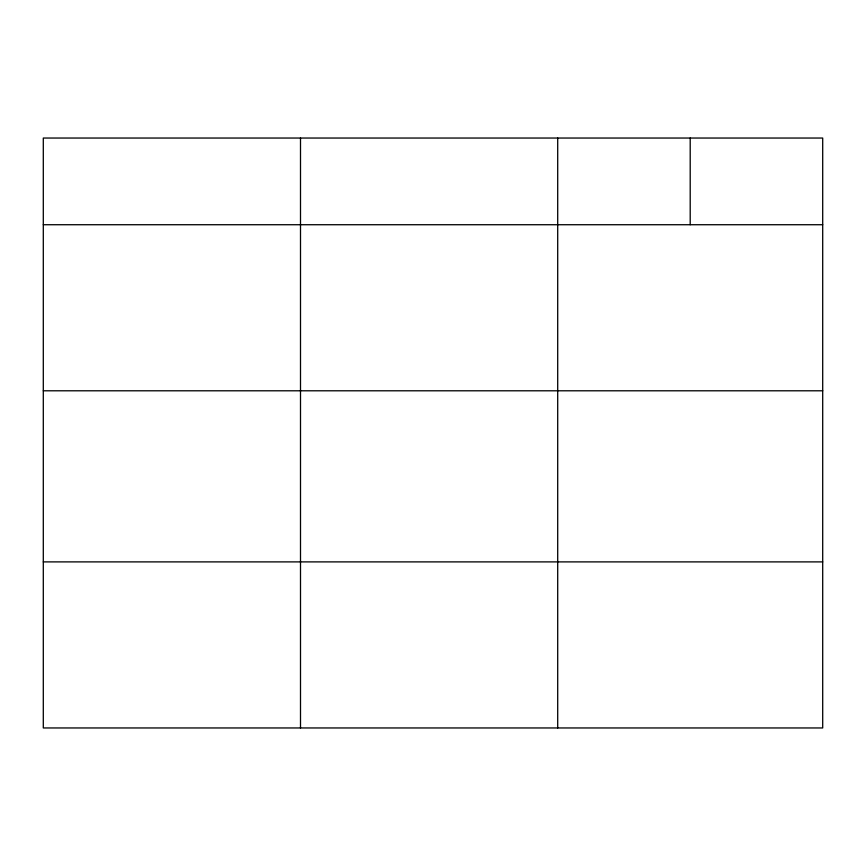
<?xml version="1.0" encoding="UTF-8"?>
<svg xmlns="http://www.w3.org/2000/svg" width="866" height="866" viewBox="0 0 866 866"><rect width="100%" height="100%" fill="white"/><g stroke="black" fill="none" stroke-linecap="round" stroke-linejoin="round"><path stroke-width="1.3" d="M822.7 390.793L822.7 138.04L43.3 138.04L43.3 727.96L822.7 727.96L822.7 390.793L43.3 390.793M43.3 224.727L822.7 224.727M43.3 561.893L822.7 561.893M690.202 138.04L690.202 224.727M557.704 138.04L557.704 727.96M300.502 138.04L300.502 727.96"/></g></svg>
